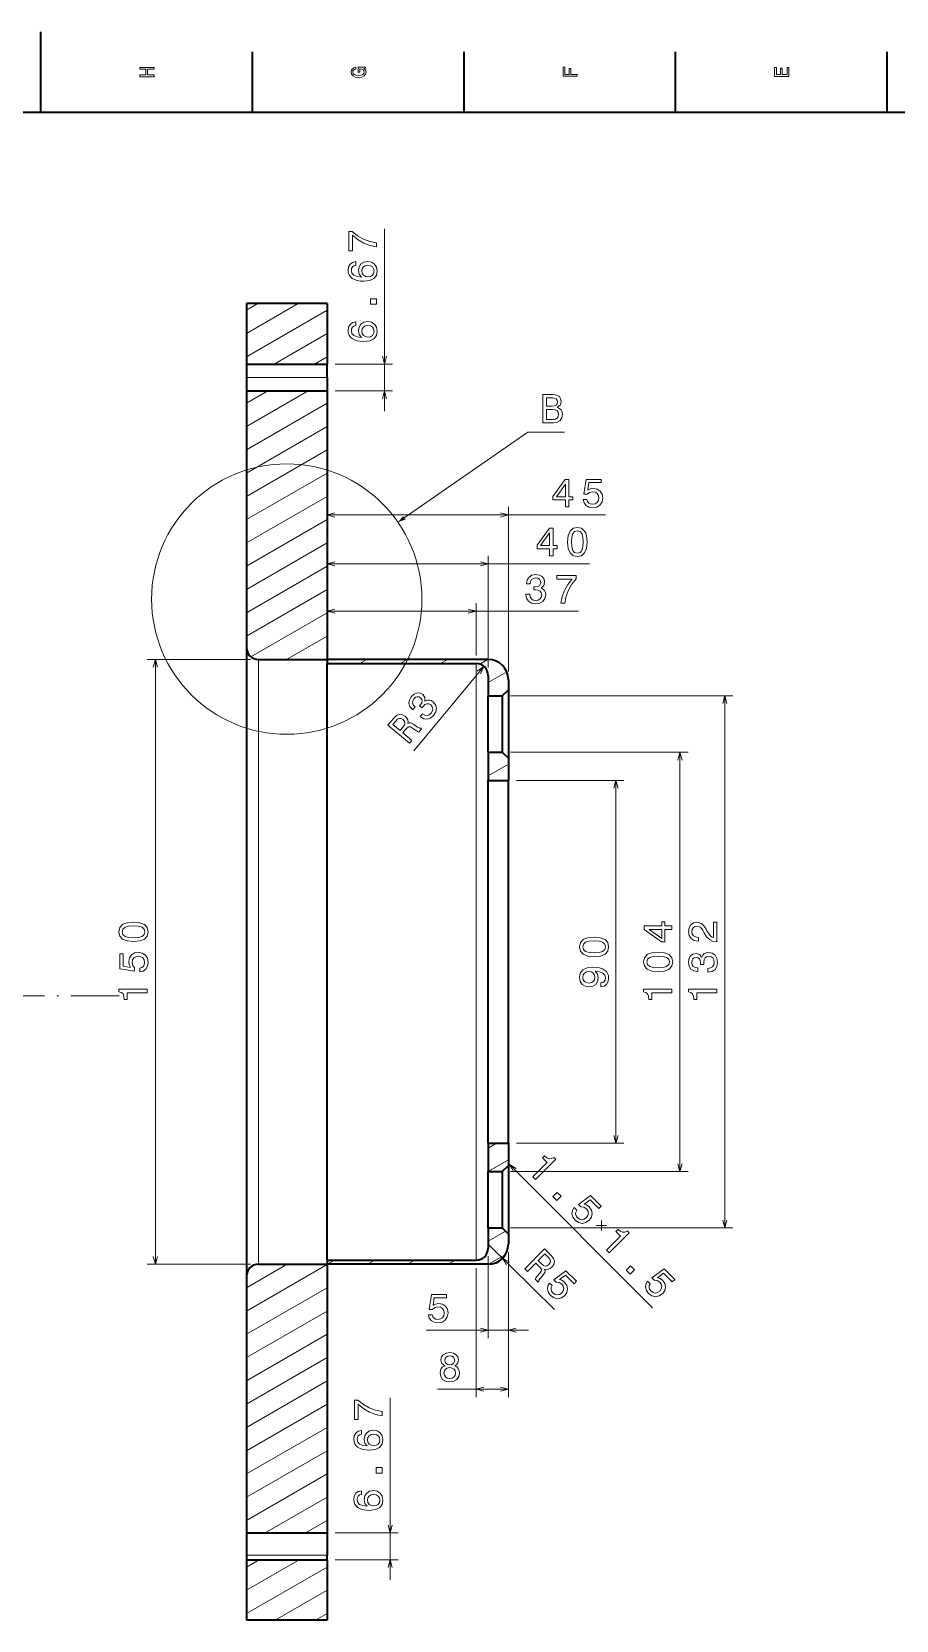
# Model space of a CAD drawing. Extents: x 0 to 841, y 0 to 594.
# Drawn here: x 418.2 to 632.8, y 200 to 594 of the extents above; entities that cross this region are included whole.
import ezdxf

# ---------------------------------------------------------------- set-up
doc = ezdxf.new("R2010")
doc.units = 0
doc.linetypes.add('DASHDOT', pattern=[18.5, 12, -3, 0.5, -3])

msp = doc.modelspace()

# ---------------------------------------------------------------- linework, layer by layer
at = {"color": 7, "lineweight": 35}
for p, q in [((420.5, 574), (420.5, 594)), ((821, 574), (20, 574)), ((491.5, 526.58), (471.5, 526.58)), ((471.5, 511.59), (491.5, 511.59)), ((471.5, 504.91), (471.5, 441.28)), ((471.5, 504.91), (491.5, 504.91)), ((491.5, 504.91), (491.5, 438.28)), ((471.5, 441.28), (471.5, 363.28)), ((531.5, 438.28), (491.5, 438.28)), ((491.5, 363.28), (491.5, 437.28)), ((491.5, 437.28), (528.5, 437.28)), ((531.5, 363.28), (531.5, 408.28)), ((536.5, 363.28), (536.5, 408.28)), ((471.5, 363.28), (471.5, 285.28)), ((491.5, 289.28), (491.5, 363.28)), ((531.5, 318.28), (531.5, 363.28)), ((536.5, 318.28), (536.5, 363.28)), ((491.5, 289.28), (528.5, 289.28)), ((531.5, 288.28), (491.5, 288.28)), ((491.5, 288.28), (491.5, 221.65)), ((471.5, 285.28), (471.5, 221.65)), ((471.5, 221.65), (491.5, 221.65)), ((471.5, 214.98), (491.5, 214.98)), ((491.5, 199.98), (471.5, 199.98))]:
    msp.add_line(p, q, dxfattribs=at)
at = {"color": 7, "lineweight": 35, "ltscale": 0.375}
for p, q in [((473, 574), (473, 589)), ((525.5, 574), (525.5, 589)), ((578, 574), (578, 589)), ((630.5, 574), (630.5, 589))]:
    msp.add_line(p, q, dxfattribs=at)
at = {"color": 7, "lineweight": 13}
for p, q in [((505.76, 499.91), (505.76, 545.08)), ((471.5, 513.39), (491.5, 524.94)), ((491.5, 508.28), (471.5, 508.28)), ((471.5, 490.3), (491.5, 501.85)), ((471.5, 484.53), (491.5, 496.07)), ((471.5, 478.75), (491.5, 490.3)), ((471.5, 472.98), (491.5, 484.53)), ((471.5, 467.2), (491.5, 478.75)), ((471.5, 461.43), (491.5, 472.98)), ((491.5, 440.28), (491.5, 476.14)), ((491.5, 474.14), (560.59, 474.14)), ((536.5, 435.28), (536.5, 476.14)), ((471.5, 455.66), (491.5, 467.2)), ((471.5, 449.88), (491.5, 461.43)), ((491.5, 440.28), (491.5, 464.02)), ((491.5, 462.02), (556.66, 462.02)), ((531.5, 436.28), (531.5, 464.02)), ((471.5, 444.11), (491.5, 455.66)), ((472.59, 438.97), (491.5, 449.88)), ((491.5, 450.29), (553.92, 450.29)), ((472.5, 438.28), (446.89, 438.28)), ((448.89, 288.28), (448.89, 438.28)), ((474.5, 438.28), (474.5, 363.28)), ((530.41, 436.59), (513, 415.62)), ((528.5, 437.28), (528.5, 363.28)), ((537, 429.28), (592.23, 429.28)), ((590.23, 297.28), (590.23, 429.28)), ((537, 415.28), (581.09, 415.28)), ((579.09, 311.28), (579.09, 415.28)), ((538.5, 408.28), (565.19, 408.28)), ((563.19, 318.28), (563.19, 408.28)), ((474.5, 363.28), (474.5, 288.28)), ((528.5, 363.28), (528.5, 289.28)), ((538.5, 318.28), (565.19, 318.28)), ((536.74, 313.02), (572.25, 277.5)), ((537, 311.28), (581.09, 311.28)), ((537, 297.28), (592.23, 297.28)), ((531.5, 293.28), (547.97, 277.02)), ((472.5, 288.28), (446.89, 288.28)), ((471.5, 276.68), (491.5, 288.23)), ((531.5, 290.28), (531.5, 269.94)), ((536.5, 291.28), (536.5, 255.32)), ((536.5, 291.28), (536.5, 269.94)), ((528.5, 287.28), (528.5, 255.32)), ((471.5, 270.91), (491.5, 282.45)), ((471.5, 265.13), (491.5, 276.68)), ((516.12, 271.94), (541.5, 271.94)), ((471.5, 259.36), (491.5, 270.91)), ((471.5, 253.59), (491.5, 265.13)), ((471.5, 247.81), (491.5, 259.36)), ((471.5, 242.04), (491.5, 253.59)), ((507.18, 209.98), (507.18, 255.14)), ((471.5, 236.26), (491.5, 247.81)), ((471.5, 230.49), (491.5, 242.04)), ((471.5, 224.72), (491.5, 236.26)), ((491.5, 216.09), (471.5, 216.09)), ((471.5, 201.62), (491.5, 213.17))]:
    msp.add_line(p, q, dxfattribs=at)
at = {"color": 7, "lineweight": 35, "ltscale": 0.374861}
for p, q in [((471.5, 526.58), (471.5, 511.59)), ((491.5, 526.58), (491.5, 511.59))]:
    msp.add_line(p, q, dxfattribs=at)
at = {"color": 7, "lineweight": 13, "ltscale": 0.370771}
msp.add_line((471.5, 519.17), (484.34, 526.58), dxfattribs=at)
at = {"color": 7, "lineweight": 13, "ltscale": 0.082096}
for p, q in [((471.5, 524.94), (474.34, 526.58)), ((488.65, 199.98), (491.5, 201.62))]:
    msp.add_line(p, q, dxfattribs=at)
at = {"color": 7, "lineweight": 13, "ltscale": 0.378952}
for p, q in [((478.37, 511.59), (491.5, 519.17)), ((471.5, 207.4), (484.62, 214.98))]:
    msp.add_line(p, q, dxfattribs=at)
at = {"color": 7, "lineweight": 13, "ltscale": 0.090277}
for p, q in [((488.37, 511.59), (491.5, 513.39)), ((471.5, 213.17), (474.62, 214.98))]:
    msp.add_line(p, q, dxfattribs=at)
at = {"color": 7, "lineweight": 35, "ltscale": 0.082587}
for p, q in [((471.5, 511.59), (471.5, 508.28)), ((491.5, 508.28), (491.5, 511.59))]:
    msp.add_line(p, q, dxfattribs=at)
at = {"color": 7, "lineweight": 13, "ltscale": 0.356686}
for p, q in [((493.5, 511.59), (507.76, 511.59)), ((493.5, 504.91), (507.76, 504.91))]:
    msp.add_line(p, q, dxfattribs=at)
at = {"color": 7, "lineweight": 35, "ltscale": 0.084238}
for p, q in [((471.5, 508.28), (471.5, 504.91)), ((491.5, 508.28), (491.5, 504.91))]:
    msp.add_line(p, q, dxfattribs=at)
at = {"color": 7, "lineweight": 13, "ltscale": 0.442097}
for p, q in [((471.5, 496.07), (486.81, 504.91)), ((476.18, 221.65), (491.5, 230.49))]:
    msp.add_line(p, q, dxfattribs=at)
at = {"color": 7, "lineweight": 13, "ltscale": 0.153422}
for p, q in [((471.5, 501.85), (476.81, 504.91)), ((486.18, 221.65), (491.5, 224.72))]:
    msp.add_line(p, q, dxfattribs=at)
at = {"color": 7, "lineweight": 13, "ltscale": 0.300274}
msp.add_line((491.5, 440.28), (491.5, 452.29), dxfattribs=at)
at = {"color": 7, "lineweight": 13, "ltscale": 0.325274}
msp.add_line((528.5, 439.28), (528.5, 452.29), dxfattribs=at)
at = {"color": 7, "lineweight": 13, "ltscale": 0.291452}
for p, q in [((481.4, 438.28), (491.5, 444.11)), ((471.5, 282.45), (481.59, 288.28))]:
    msp.add_line(p, q, dxfattribs=at)
at = {"color": 7, "lineweight": 35, "ltscale": 0.425}
for p, q in [((474.5, 438.28), (491.5, 438.28)), ((474.5, 288.28), (491.5, 288.28))]:
    msp.add_line(p, q, dxfattribs=at)
at = {"color": 7, "lineweight": 13, "ltscale": 0.002777}
msp.add_line((491.4, 438.28), (491.5, 438.34), dxfattribs=at)
at = {"color": 7, "lineweight": 35, "ltscale": 0.025}
for p, q in [((491.5, 438.28), (491.5, 437.28)), ((491.5, 289.28), (491.5, 288.28))]:
    msp.add_line(p, q, dxfattribs=at)
at = {"color": 7, "lineweight": 13, "ltscale": 0.05}
for p, q in [((499.67, 437.28), (501.4, 438.28)), ((509.67, 437.28), (511.4, 438.28)), ((519.67, 437.28), (521.4, 438.28)), ((491.59, 288.28), (493.32, 289.28)), ((501.59, 288.28), (503.32, 289.28)), ((511.59, 288.28), (513.32, 289.28)), ((521.59, 288.28), (523.32, 289.28))]:
    msp.add_line(p, q, dxfattribs=at)
at = {"color": 7, "lineweight": 13, "ltscale": 0.057247}
msp.add_line((529.42, 437.14), (531.4, 438.28), dxfattribs=at)
at = {"color": 7, "lineweight": 13, "ltscale": 0.132992}
msp.add_line((531.5, 432.56), (536.1, 435.22), dxfattribs=at)
at = {"color": 7, "lineweight": 35, "ltscale": 0.125}
for p, q in [((531.5, 434.28), (531.5, 429.28)), ((531.5, 408.28), (536.5, 408.28)), ((531.5, 318.28), (536.5, 318.28)), ((531.5, 297.28), (531.5, 292.28))]:
    msp.add_line(p, q, dxfattribs=at)
at = {"color": 7, "lineweight": 35, "ltscale": 0.053033}
for p, q in [((535, 429.28), (536.5, 430.78)), ((535, 415.28), (536.5, 413.78)), ((535, 311.28), (536.5, 312.78)), ((535, 297.28), (536.5, 295.78))]:
    msp.add_line(p, q, dxfattribs=at)
at = {"color": 7, "lineweight": 35, "ltscale": 0.0625}
for p, q in [((536.5, 433.28), (536.5, 430.78)), ((536.5, 295.78), (536.5, 293.28))]:
    msp.add_line(p, q, dxfattribs=at)
at = {"color": 7, "lineweight": 35, "ltscale": 0.2125}
for p, q in [((536.5, 430.78), (536.5, 422.28)), ((536.5, 422.28), (536.5, 413.78)), ((536.5, 312.78), (536.5, 304.28)), ((536.5, 304.28), (536.5, 295.78))]:
    msp.add_line(p, q, dxfattribs=at)
at = {"color": 7, "lineweight": 35, "ltscale": 0.175}
for p, q in [((531.5, 422.28), (531.5, 429.28)), ((535, 429.28), (535, 422.28)), ((531.5, 415.28), (531.5, 422.28)), ((535, 422.28), (535, 415.28)), ((531.5, 415.28), (531.5, 408.28)), ((531.5, 318.28), (531.5, 311.28)), ((531.5, 304.28), (531.5, 311.28)), ((535, 311.28), (535, 304.28)), ((531.5, 297.28), (531.5, 304.28)), ((535, 304.28), (535, 297.28))]:
    msp.add_line(p, q, dxfattribs=at)
at = {"color": 7, "lineweight": 35, "ltscale": 0.0875}
for p, q in [((531.5, 429.28), (535, 429.28)), ((531.5, 415.28), (535, 415.28)), ((531.5, 311.28), (535, 311.28)), ((531.5, 297.28), (535, 297.28))]:
    msp.add_line(p, q, dxfattribs=at)
at = {"color": 7, "lineweight": 13, "ltscale": 0.001924}
msp.add_line((531.5, 415.24), (531.56, 415.28), dxfattribs=at)
at = {"color": 7, "lineweight": 35, "ltscale": 0.1375}
for p, q in [((536.5, 413.78), (536.5, 408.28)), ((536.5, 318.28), (536.5, 312.78))]:
    msp.add_line(p, q, dxfattribs=at)
at = {"color": 7, "lineweight": 13, "ltscale": 0.144338}
for p, q in [((531.5, 409.47), (536.5, 412.36)), ((531.5, 311.32), (536.5, 314.21))]:
    msp.add_line(p, q, dxfattribs=at)
at = {"color": 7, "linetype": 'DASHDOT', "lineweight": 13}
msp.add_line((439.91, 354.85), (15.33, 354.85), dxfattribs=at)
at = {"color": 7, "lineweight": 13, "ltscale": 0.059402}
msp.add_line((531.5, 317.09), (533.55, 318.28), dxfattribs=at)
at = {"color": 7, "lineweight": 13, "ltscale": 0.12412}
msp.add_line((531.5, 294), (535.79, 296.48), dxfattribs=at)
at = {"color": 7, "lineweight": 13, "ltscale": 0.12065}
msp.add_line((531.6, 288.28), (535.77, 290.7), dxfattribs=at)
at = {"color": 7, "lineweight": 13, "ltscale": 0.439328}
msp.add_line((518.92, 257.32), (536.5, 257.32), dxfattribs=at)
at = {"color": 7, "lineweight": 35, "ltscale": 0.138932}
for p, q in [((471.5, 221.65), (471.5, 216.09)), ((491.5, 221.65), (491.5, 216.09))]:
    msp.add_line(p, q, dxfattribs=at)
at = {"color": 7, "lineweight": 13, "ltscale": 0.392078}
for p, q in [((493.5, 221.65), (509.18, 221.65)), ((493.5, 214.98), (509.18, 214.98))]:
    msp.add_line(p, q, dxfattribs=at)
at = {"color": 7, "lineweight": 35, "ltscale": 0.027893}
for p, q in [((471.5, 216.09), (471.5, 214.98)), ((491.5, 214.98), (491.5, 216.09))]:
    msp.add_line(p, q, dxfattribs=at)
at = {"color": 7, "lineweight": 35, "ltscale": 0.374862}
for p, q in [((471.5, 214.98), (471.5, 199.98)), ((491.5, 214.98), (491.5, 199.98))]:
    msp.add_line(p, q, dxfattribs=at)
at = {"color": 7, "lineweight": 13, "ltscale": 0.370772}
msp.add_line((478.65, 199.98), (491.5, 207.4), dxfattribs=at)
at = {"color": 7, "lineweight": 13}
for points in [[(448.58, 582.83), (448.58, 583.3), (446.94, 583.3), (446.94, 584.7), (448.58, 584.7), (448.58, 585.16), (445.08, 585.16), (445.08, 584.7), (446.51, 584.7), (446.51, 583.3), (445.08, 583.3), (445.08, 582.83)], [(500.61, 584.92), (501.08, 585.01), (501.08, 585.26), (499.19, 585.26), (499.19, 583.98), (499.62, 583.98), (499.62, 584.77), (499.65, 584.77), (500.11, 584.71), (500.46, 584.55), (500.67, 584.3), (500.75, 583.99), (500.65, 583.65), (500.38, 583.38), (499.93, 583.21), (499.32, 583.15), (498.71, 583.21), (498.26, 583.38), (497.99, 583.65), (497.89, 584.02), (497.94, 584.27), (498.08, 584.48), (498.32, 584.63), (498.64, 584.72), (498.64, 585.22), (498.15, 585.08), (497.79, 584.84), (497.57, 584.49), (497.49, 584.05), (497.61, 583.48), (497.98, 583.04), (498.56, 582.76), (499.33, 582.67), (500.11, 582.76), (500.69, 583.04), (501.06, 583.45), (501.18, 583.96), (501.14, 584.25), (501.04, 584.51), (500.86, 584.73)], [(553.58, 582.97), (553.58, 583.44), (551.97, 583.44), (551.97, 584.91), (551.56, 584.91), (551.56, 583.44), (550.51, 583.44), (550.51, 585.25), (550.08, 585.25), (550.08, 582.97)], [(606.08, 582.94), (606.08, 585.16), (605.66, 585.16), (605.66, 583.4), (604.47, 583.4), (604.47, 584.97), (604.06, 584.97), (604.06, 583.4), (603.01, 583.4), (603.01, 585.12), (602.58, 585.12), (602.58, 582.94)], [(503.76, 540.64), (503.76, 541.66), (502.1, 541.99), (500.55, 542.57), (499.1, 543.4), (497.75, 544.48), (496.91, 544.48), (496.91, 539.68), (497.83, 539.68), (497.83, 543.51), (499.19, 542.4), (500.62, 541.57), (502.13, 540.98)], [(498.65, 536.99), (497.83, 536.8), (497.23, 536.35), (496.84, 535.67), (496.71, 534.78), (496.78, 534.18), (496.97, 533.67), (497.29, 533.22), (497.73, 532.83), (498.29, 532.53), (498.96, 532.31), (499.76, 532.17), (500.66, 532.13), (502.09, 532.29), (503.13, 532.78), (503.75, 533.58), (503.96, 534.67), (503.78, 535.65), (503.31, 536.39), (502.56, 536.88), (501.61, 537.05), (500.66, 536.88), (499.92, 536.41), (499.46, 535.7), (499.29, 534.81), (499.5, 533.85), (500.07, 533.14), (498.96, 533.29), (498.16, 533.61), (497.69, 534.1), (497.53, 534.79), (497.61, 535.29), (497.82, 535.68), (498.17, 535.93), (498.65, 536.06)], [(501.62, 536.07), (502.26, 535.96), (502.74, 535.68), (503.07, 535.22), (503.17, 534.66), (503.07, 534.06), (502.75, 533.61), (502.27, 533.32), (501.63, 533.23), (501.01, 533.33), (500.53, 533.61), (500.23, 534.07), (500.12, 534.7), (500.23, 535.24), (500.52, 535.68), (501, 535.96)], [(503.76, 526.4), (503.76, 527.79), (502.26, 527.79), (502.26, 526.4)], [(498.65, 522.04), (497.83, 521.85), (497.23, 521.41), (496.84, 520.72), (496.71, 519.83), (496.78, 519.24), (496.97, 518.73), (497.29, 518.27), (497.73, 517.89), (498.29, 517.59), (498.96, 517.36), (499.76, 517.22), (500.66, 517.18), (502.09, 517.34), (503.13, 517.84), (503.75, 518.63), (503.96, 519.72), (503.78, 520.7), (503.31, 521.45), (502.56, 521.93), (501.61, 522.1), (500.66, 521.93), (499.92, 521.47), (499.46, 520.75), (499.29, 519.87), (499.5, 518.91), (500.07, 518.19), (498.96, 518.34), (498.16, 518.66), (497.69, 519.16), (497.53, 519.85), (497.61, 520.35), (497.82, 520.73), (498.17, 520.98), (498.65, 521.12)], [(501.62, 521.13), (502.26, 521.02), (502.74, 520.73), (503.07, 520.28), (503.17, 519.71), (503.07, 519.12), (502.75, 518.66), (502.27, 518.37), (501.63, 518.28), (501.01, 518.38), (500.53, 518.66), (500.23, 519.13), (500.12, 519.75), (500.23, 520.3), (500.52, 520.73), (501, 521.02)], [(548.65, 500.8), (549.36, 501.39), (549.54, 501.78), (549.6, 502.27), (549.47, 503.02), (549.07, 503.57), (548.44, 503.9), (547.55, 504.02), (545.06, 504.02), (545.06, 497.02), (547.69, 497.02), (548.63, 497.16), (549.33, 497.58), (549.76, 498.23), (549.91, 499.12), (549.82, 499.71), (549.58, 500.21), (549.19, 500.57)], [(547.36, 501.12), (545.99, 501.12), (545.99, 503.18), (547.44, 503.18), (547.99, 503.12), (548.37, 502.94), (548.6, 502.63), (548.68, 502.17), (548.59, 501.7), (548.35, 501.38), (547.94, 501.18)], [(547.58, 497.86), (545.99, 497.86), (545.99, 500.27), (547.49, 500.27), (548.13, 500.2), (548.58, 499.99), (548.85, 499.62), (548.94, 499.1), (548.85, 498.54), (548.6, 498.16), (548.18, 497.93)], [(550.64, 476.14), (551.54, 476.14), (551.54, 477.87), (552.54, 477.87), (552.54, 478.68), (551.54, 478.68), (551.54, 482.98), (550.63, 482.98), (547.56, 478.76), (547.56, 477.87), (550.64, 477.87)], [(548.41, 478.68), (550.64, 481.81), (550.64, 478.68)], [(555.05, 477.96), (555.27, 477.13), (555.77, 476.49), (556.49, 476.08), (557.42, 475.93), (558.44, 476.11), (559.24, 476.61), (559.74, 477.4), (559.93, 478.4), (559.76, 479.34), (559.28, 480.08), (558.52, 480.55), (557.54, 480.72), (556.79, 480.6), (556.2, 480.27), (556.48, 482.16), (559.55, 482.16), (559.55, 482.98), (555.81, 482.98), (555.25, 479.27), (556.06, 479.27), (556.65, 479.75), (557.39, 479.92), (558.04, 479.81), (558.53, 479.48), (558.84, 478.99), (558.96, 478.35), (558.84, 477.72), (558.52, 477.22), (558.03, 476.91), (557.39, 476.8), (556.86, 476.87), (556.44, 477.1), (556.14, 477.47), (555.99, 477.96)], [(546.71, 464.02), (547.62, 464.02), (547.62, 465.75), (548.62, 465.75), (548.62, 466.56), (547.62, 466.56), (547.62, 470.87), (546.7, 470.87), (543.63, 466.64), (543.63, 465.75), (546.71, 465.75)], [(544.48, 466.56), (546.71, 469.7), (546.71, 466.56)], [(551.2, 467.44), (551.35, 465.85), (551.82, 464.72), (552.58, 464.04), (553.63, 463.82), (554.67, 464.04), (555.42, 464.72), (555.89, 465.85), (556.05, 467.44), (555.89, 469.01), (555.7, 469.64), (555.42, 470.15), (554.67, 470.84), (553.63, 471.07), (552.58, 470.84), (551.82, 470.14), (551.35, 469.01)], [(552.17, 467.44), (552.25, 468.66), (552.5, 469.54), (552.95, 470.05), (553.63, 470.23), (554.29, 470.05), (554.75, 469.54), (555, 468.66), (555.08, 467.44), (555, 466.21), (554.75, 465.33), (554.29, 464.82), (553.63, 464.64), (552.95, 464.82), (552.5, 465.33), (552.25, 466.21)], [(540.87, 454.49), (540.87, 454.42), (541.03, 453.45), (541.51, 452.73), (542.25, 452.26), (543.24, 452.09), (544.29, 452.26), (545.08, 452.71), (545.58, 453.41), (545.76, 454.32), (545.68, 454.92), (545.46, 455.4), (545.1, 455.77), (544.61, 456.04), (545.27, 456.59), (545.5, 457.46), (545.35, 458.24), (544.92, 458.84), (544.21, 459.21), (543.24, 459.34), (542.33, 459.18), (541.64, 458.74), (541.18, 458.03), (541.03, 457.09), (541.03, 457.02), (541.93, 457.02), (542.01, 457.67), (542.27, 458.13), (542.7, 458.42), (543.29, 458.52), (543.82, 458.44), (544.2, 458.22), (544.43, 457.88), (544.52, 457.42), (544.43, 456.92), (544.19, 456.59), (543.77, 456.39), (543.19, 456.33), (542.8, 456.34), (542.8, 455.54), (543.29, 455.56), (543.93, 455.47), (544.4, 455.23), (544.68, 454.83), (544.78, 454.32), (544.67, 453.73), (544.38, 453.3), (543.92, 453.03), (543.3, 452.94), (542.67, 453.04), (542.2, 453.34), (541.91, 453.83), (541.8, 454.49)], [(549.48, 452.29), (550.5, 452.29), (550.83, 453.96), (551.42, 455.51), (552.25, 456.95), (553.33, 458.3), (553.33, 459.14), (548.52, 459.14), (548.52, 458.22), (552.36, 458.22), (551.25, 456.86), (550.41, 455.44), (549.83, 453.93)], [(514.6, 424.12), (514.66, 424.08), (515.51, 423.58), (516.37, 423.48), (517.2, 423.76), (517.96, 424.41), (518.5, 425.33), (518.66, 426.22), (518.44, 427.06), (517.86, 427.77), (517.35, 428.09), (516.84, 428.23), (516.32, 428.19), (515.8, 427.99), (515.8, 428.84), (515.28, 429.58), (514.58, 429.96), (513.84, 430.01), (513.1, 429.7), (512.38, 429.04), (511.93, 428.24), (511.83, 427.42), (512.08, 426.62), (512.7, 425.91), (512.76, 425.86), (513.33, 426.55), (512.89, 427.03), (512.7, 427.52), (512.75, 428.03), (513.05, 428.55), (513.45, 428.91), (513.86, 429.07), (514.27, 429.02), (514.68, 428.8), (515.01, 428.41), (515.11, 428.01), (514.99, 427.56), (514.67, 427.08), (514.41, 426.78), (515.03, 426.27), (515.33, 426.67), (515.8, 427.1), (516.29, 427.31), (516.77, 427.27), (517.24, 427.02), (517.61, 426.56), (517.76, 426.06), (517.67, 425.53), (517.35, 425), (516.87, 424.57), (516.34, 424.41), (515.78, 424.49), (515.2, 424.83)], [(511.97, 417.5), (512.56, 418.22), (510.29, 420.11), (510.9, 420.85), (511.38, 421.37), (511.77, 421.62), (512.18, 421.59), (512.7, 421.29), (513.43, 420.75), (513.93, 420.42), (514.28, 420.29), (514.95, 421.1), (514.81, 421.22), (514.44, 421.22), (513.99, 421.5), (513.07, 422.16), (512.32, 422.57), (511.97, 422.56), (511.59, 422.4), (511.65, 422.87), (511.56, 423.31), (511.34, 423.74), (510.96, 424.13), (510.22, 424.56), (509.47, 424.65), (508.75, 424.39), (508.07, 423.77), (506.58, 421.97)], [(508.57, 423.02), (509.01, 423.46), (509.43, 423.67), (509.88, 423.65), (510.36, 423.37), (510.75, 422.92), (510.84, 422.48), (510.69, 422.01), (510.32, 421.49), (509.63, 420.66), (507.84, 422.14)], [(443.47, 368.32), (445.05, 368.47), (446.18, 368.95), (446.87, 369.7), (447.09, 370.75), (446.87, 371.79), (446.18, 372.55), (445.05, 373.01), (443.47, 373.17), (441.9, 373.01), (441.27, 372.82), (440.76, 372.55), (440.07, 371.79), (439.84, 370.75), (440.07, 369.7), (440.77, 368.95), (441.9, 368.47)], [(443.47, 369.29), (442.25, 369.37), (441.37, 369.62), (440.86, 370.08), (440.68, 370.75), (440.86, 371.42), (441.37, 371.87), (442.25, 372.13), (443.47, 372.21), (444.7, 372.13), (445.58, 371.87), (446.09, 371.42), (446.26, 370.75), (446.09, 370.08), (445.58, 369.62), (444.7, 369.37)], [(577.09, 371.31), (577.09, 372.22), (575.35, 372.22), (575.35, 373.21), (574.55, 373.21), (574.55, 372.22), (570.24, 372.22), (570.24, 371.3), (574.47, 368.23), (575.35, 368.23), (575.35, 371.31)], [(574.55, 369.08), (571.41, 371.31), (574.55, 371.31)], [(588.23, 368.29), (588.23, 373.1), (587.37, 373.1), (587.37, 369.3), (586.89, 369.51), (586.5, 369.88), (585.78, 371), (585.48, 371.59), (585.05, 372.26), (584.54, 372.73), (583.95, 373), (583.27, 373.1), (582.42, 372.93), (581.76, 372.46), (581.33, 371.73), (581.18, 370.79), (581.35, 369.83), (581.83, 369.09), (582.59, 368.62), (583.58, 368.45), (583.72, 368.45), (583.72, 369.37), (583.64, 369.37), (582.96, 369.46), (582.45, 369.73), (582.13, 370.17), (582.02, 370.74), (582.12, 371.33), (582.37, 371.76), (582.77, 372.04), (583.26, 372.15), (583.72, 372.07), (584.12, 371.88), (584.46, 371.56), (584.76, 371.12), (585.09, 370.52), (585.71, 369.53), (586.38, 368.84), (587.18, 368.42), (588.2, 368.29)], [(557.77, 364.59), (559.36, 364.74), (560.49, 365.21), (561.17, 365.97), (561.39, 367.02), (561.17, 368.06), (560.49, 368.81), (559.36, 369.28), (557.77, 369.44), (556.2, 369.28), (555.57, 369.09), (555.06, 368.81), (554.37, 368.06), (554.14, 367.02), (554.37, 365.97), (555.07, 365.21), (556.2, 364.74)], [(557.77, 365.56), (556.55, 365.64), (555.67, 365.89), (555.16, 366.34), (554.98, 367.02), (555.16, 367.68), (555.67, 368.14), (556.55, 368.39), (557.77, 368.47), (559, 368.39), (559.88, 368.14), (560.4, 367.68), (560.57, 367.02), (560.4, 366.34), (559.88, 365.89), (559, 365.64)], [(445.06, 360.78), (445.89, 361), (446.54, 361.5), (446.94, 362.22), (447.09, 363.15), (446.91, 364.17), (446.42, 364.97), (445.63, 365.47), (444.62, 365.66), (443.68, 365.49), (442.95, 365.01), (442.47, 364.25), (442.3, 363.27), (442.42, 362.52), (442.75, 361.93), (440.87, 362.21), (440.87, 365.28), (440.04, 365.28), (440.04, 361.54), (443.75, 360.98), (443.75, 361.79), (443.28, 362.37), (443.11, 363.12), (443.22, 363.77), (443.54, 364.26), (444.04, 364.57), (444.67, 364.68), (445.31, 364.57), (445.8, 364.25), (446.11, 363.76), (446.22, 363.12), (446.15, 362.59), (445.92, 362.17), (445.56, 361.87), (445.06, 361.72)], [(573.67, 360.85), (575.25, 361), (576.38, 361.48), (577.07, 362.23), (577.29, 363.28), (577.07, 364.32), (576.38, 365.08), (575.25, 365.54), (573.67, 365.7), (572.09, 365.54), (571.47, 365.35), (570.96, 365.08), (570.27, 364.32), (570.04, 363.28), (570.27, 362.23), (570.97, 361.48), (572.09, 361)], [(573.67, 361.82), (572.45, 361.9), (571.57, 362.15), (571.06, 362.61), (570.87, 363.28), (571.06, 363.95), (571.57, 364.4), (572.45, 364.65), (573.67, 364.73), (574.9, 364.65), (575.78, 364.4), (576.29, 363.95), (576.46, 363.28), (576.29, 362.61), (575.78, 362.15), (574.9, 361.9)], [(586.03, 360.74), (586.11, 360.74), (587.07, 360.9), (587.8, 361.38), (588.26, 362.12), (588.44, 363.11), (588.26, 364.16), (587.82, 364.95), (587.11, 365.45), (586.21, 365.63), (585.61, 365.55), (585.13, 365.33), (584.75, 364.97), (584.48, 364.48), (583.94, 365.14), (583.07, 365.37), (582.28, 365.22), (581.69, 364.78), (581.31, 364.08), (581.18, 363.11), (581.34, 362.2), (581.79, 361.51), (582.49, 361.05), (583.43, 360.9), (583.5, 360.9), (583.5, 361.8), (582.86, 361.88), (582.39, 362.14), (582.11, 362.57), (582.01, 363.16), (582.09, 363.69), (582.3, 364.07), (582.65, 364.3), (583.11, 364.39), (583.6, 364.3), (583.94, 364.06), (584.14, 363.63), (584.2, 363.06), (584.19, 362.67), (584.99, 362.67), (584.97, 363.16), (585.06, 363.8), (585.3, 364.27), (585.69, 364.55), (586.21, 364.65), (586.79, 364.54), (587.22, 364.25), (587.5, 363.79), (587.59, 363.17), (587.49, 362.54), (587.18, 362.07), (586.7, 361.78), (586.03, 361.67)], [(559.46, 357.12), (560.25, 357.28), (560.87, 357.71), (561.25, 358.4), (561.39, 359.3), (561.32, 359.9), (561.14, 360.43), (560.83, 360.89), (560.39, 361.27), (559.83, 361.57), (559.14, 361.79), (558.36, 361.93), (557.45, 361.98), (556.03, 361.8), (554.99, 361.31), (554.36, 360.52), (554.14, 359.44), (554.32, 358.46), (554.81, 357.71), (555.55, 357.23), (556.49, 357.06), (557.46, 357.23), (558.2, 357.7), (558.66, 358.41), (558.81, 359.3), (558.62, 360.25), (558.03, 360.97), (559.15, 360.81), (559.95, 360.48), (560.43, 359.99), (560.58, 359.31), (560.51, 358.79), (560.28, 358.41), (559.93, 358.15), (559.46, 358.05)], [(556.48, 358.04), (555.86, 358.14), (555.36, 358.43), (555.05, 358.87), (554.94, 359.44), (555.05, 360.04), (555.36, 360.49), (555.85, 360.78), (556.47, 360.89), (557.11, 360.78), (557.58, 360.49), (557.87, 360.03), (557.97, 359.41), (557.87, 358.86), (557.58, 358.43), (557.12, 358.14)], [(446.89, 355.63), (446.89, 356.55), (439.84, 356.55), (439.84, 355.86), (440.45, 355.68), (440.87, 355.32), (441.11, 354.76), (441.19, 353.99), (441.91, 353.99), (441.91, 355.63)], [(577.09, 355.63), (577.09, 356.55), (570.04, 356.55), (570.04, 355.86), (570.65, 355.68), (571.07, 355.32), (571.31, 354.76), (571.39, 353.99), (572.1, 353.99), (572.1, 355.63)], [(588.23, 355.63), (588.23, 356.55), (581.18, 356.55), (581.18, 355.86), (581.8, 355.68), (582.21, 355.32), (582.45, 354.76), (582.53, 353.99), (583.25, 353.99), (583.25, 355.63)], [(542.61, 309.98), (543.26, 309.33), (548.24, 314.31), (547.76, 314.8), (547.19, 314.49), (546.64, 314.46), (546.08, 314.68), (545.48, 315.16), (544.98, 314.66), (546.13, 313.5)], [(547.53, 305.06), (548.51, 304.07), (549.57, 305.14), (548.59, 306.12)], [(552.83, 302.34), (552.4, 301.6), (552.29, 300.79), (552.52, 300), (553.07, 299.23), (553.92, 298.64), (554.83, 298.43), (555.74, 298.63), (556.59, 299.2), (557.13, 299.99), (557.31, 300.85), (557.11, 301.72), (556.54, 302.54), (555.92, 302.98), (555.27, 303.16), (556.8, 304.3), (558.97, 302.13), (559.56, 302.71), (556.91, 305.36), (553.89, 303.13), (554.47, 302.56), (555.21, 302.48), (555.86, 302.07), (556.24, 301.54), (556.36, 300.96), (556.23, 300.39), (555.86, 299.86), (555.34, 299.49), (554.76, 299.37), (554.19, 299.5), (553.66, 299.87), (553.33, 300.3), (553.2, 300.75), (553.25, 301.22), (553.49, 301.68)], [(560.83, 291.76), (561.48, 291.11), (566.46, 296.1), (565.98, 296.58), (565.41, 296.27), (564.86, 296.24), (564.3, 296.46), (563.7, 296.94), (563.19, 296.44), (564.35, 295.28)], [(540.58, 287.13), (541.24, 286.47), (543.32, 288.57), (544, 287.9), (544.48, 287.38), (544.7, 286.97), (544.64, 286.56), (544.29, 286.07), (543.69, 285.38), (543.32, 284.92), (543.15, 284.58), (543.91, 283.84), (544.04, 283.97), (544.07, 284.34), (544.39, 284.77), (545.13, 285.62), (545.6, 286.34), (545.61, 286.69), (545.49, 287.08), (545.96, 286.98), (546.4, 287.03), (546.85, 287.22), (547.26, 287.55), (547.76, 288.26), (547.92, 288.99), (547.71, 289.73), (547.16, 290.46), (545.49, 292.11)], [(546.37, 290.04), (546.77, 289.56), (546.94, 289.12), (546.89, 288.68), (546.56, 288.22), (546.08, 287.87), (545.64, 287.82), (545.18, 288.01), (544.69, 288.42), (543.92, 289.18), (545.56, 290.84)], [(565.75, 286.84), (566.73, 285.85), (567.79, 286.92), (566.81, 287.9)], [(546.71, 283.63), (546.29, 282.89), (546.19, 282.08), (546.42, 281.29), (546.97, 280.53), (547.83, 279.94), (548.74, 279.73), (549.65, 279.94), (550.5, 280.52), (551.04, 281.31), (551.21, 282.17), (551, 283.04), (550.43, 283.85), (549.8, 284.3), (549.15, 284.47), (550.68, 285.61), (552.86, 283.46), (553.44, 284.05), (550.78, 286.68), (547.78, 284.43), (548.35, 283.86), (549.1, 283.79), (549.75, 283.38), (550.13, 282.85), (550.26, 282.27), (550.13, 281.7), (549.77, 281.17), (549.24, 280.8), (548.66, 280.67), (548.09, 280.8), (547.56, 281.16), (547.23, 281.59), (547.1, 282.05), (547.14, 282.52), (547.38, 282.98)], [(571.04, 284.12), (570.62, 283.38), (570.51, 282.58), (570.74, 281.78), (571.29, 281.01), (572.14, 280.42), (573.05, 280.21), (573.96, 280.41), (574.81, 280.99), (575.35, 281.77), (575.53, 282.63), (575.33, 283.5), (574.76, 284.32), (574.14, 284.77), (573.49, 284.94), (575.02, 286.08), (577.19, 283.91), (577.78, 284.49), (575.13, 287.14), (572.11, 284.91), (572.68, 284.34), (573.43, 284.26), (574.08, 283.85), (574.46, 283.32), (574.58, 282.74), (574.45, 282.17), (574.08, 281.64), (573.55, 281.27), (572.98, 281.15), (572.41, 281.28), (571.88, 281.65), (571.55, 282.08), (571.42, 282.53), (571.47, 283), (571.71, 283.46)], [(516.66, 275.77), (516.88, 274.94), (517.37, 274.29), (518.1, 273.89), (519.03, 273.74), (520.05, 273.92), (520.84, 274.42), (521.35, 275.2), (521.54, 276.21), (521.37, 277.15), (520.88, 277.88), (520.13, 278.36), (519.15, 278.53), (518.39, 278.41), (517.81, 278.08), (518.09, 279.96), (521.16, 279.96), (521.16, 280.79), (517.41, 280.79), (516.86, 277.08), (517.67, 277.08), (518.25, 277.55), (519, 277.72), (519.64, 277.61), (520.14, 277.29), (520.45, 276.8), (520.56, 276.16), (520.45, 275.52), (520.13, 275.03), (519.63, 274.72), (519, 274.61), (518.46, 274.68), (518.05, 274.91), (517.75, 275.27), (517.6, 275.77)], [(520.71, 263.09), (520.19, 262.81), (519.84, 262.41), (519.62, 261.92), (519.55, 261.32), (519.71, 260.43), (520.17, 259.73), (520.93, 259.29), (521.96, 259.12), (522.98, 259.29), (523.73, 259.73), (524.2, 260.43), (524.37, 261.32), (524.29, 261.92), (524.08, 262.41), (523.71, 262.81), (523.21, 263.09), (523.61, 263.33), (523.89, 263.66), (524.07, 264.07), (524.13, 264.56), (523.97, 265.28), (523.54, 265.85), (522.86, 266.23), (521.96, 266.37), (521.05, 266.23), (520.36, 265.85), (519.93, 265.28), (519.78, 264.56), (519.83, 264.07), (520, 263.66)], [(520.74, 264.48), (520.82, 264.93), (521.06, 265.27), (521.44, 265.48), (521.96, 265.56), (522.46, 265.48), (522.85, 265.27), (523.09, 264.93), (523.18, 264.48), (523.09, 264.03), (522.85, 263.67), (522.46, 263.44), (521.96, 263.37), (521.44, 263.45), (521.06, 263.67), (520.82, 264.03)], [(520.52, 261.34), (520.61, 261.88), (520.9, 262.28), (521.35, 262.54), (521.96, 262.64), (522.55, 262.54), (523.01, 262.28), (523.3, 261.88), (523.4, 261.34), (523.3, 260.77), (523.01, 260.34), (522.55, 260.05), (521.96, 259.96), (521.35, 260.05), (520.9, 260.34), (520.61, 260.77)], [(505.18, 250.7), (505.18, 251.72), (503.51, 252.05), (501.96, 252.64), (500.52, 253.46), (499.17, 254.54), (498.33, 254.54), (498.33, 249.74), (499.25, 249.74), (499.25, 253.57), (500.61, 252.46), (502.03, 251.63), (503.54, 251.04)], [(500.06, 247.05), (499.25, 246.86), (498.64, 246.41), (498.26, 245.73), (498.13, 244.84), (498.2, 244.25), (498.39, 243.73), (498.7, 243.28), (499.15, 242.89), (499.7, 242.59), (500.38, 242.37), (501.17, 242.23), (502.07, 242.19), (503.5, 242.35), (504.54, 242.84), (505.17, 243.64), (505.38, 244.73), (505.2, 245.71), (504.72, 246.45), (503.98, 246.94), (503.03, 247.11), (502.07, 246.94), (501.34, 246.48), (500.87, 245.76), (500.71, 244.87), (500.91, 243.91), (501.49, 243.2), (500.38, 243.35), (499.58, 243.67), (499.11, 244.17), (498.94, 244.85), (499.03, 245.36), (499.24, 245.74), (499.59, 245.99), (500.06, 246.12)], [(503.04, 246.13), (503.68, 246.02), (504.16, 245.74), (504.48, 245.28), (504.58, 244.72), (504.48, 244.12), (504.17, 243.67), (503.69, 243.38), (503.05, 243.29), (502.42, 243.39), (501.95, 243.67), (501.65, 244.13), (501.54, 244.76), (501.65, 245.31), (501.94, 245.74), (502.41, 246.02)], [(505.18, 236.46), (505.18, 237.85), (503.68, 237.85), (503.68, 236.46)], [(500.06, 232.11), (499.25, 231.91), (498.64, 231.47), (498.26, 230.78), (498.13, 229.9), (498.2, 229.3), (498.39, 228.79), (498.7, 228.33), (499.15, 227.95), (499.7, 227.65), (500.38, 227.43), (501.17, 227.28), (502.07, 227.24), (503.5, 227.41), (504.54, 227.9), (505.17, 228.7), (505.38, 229.79), (505.2, 230.76), (504.72, 231.51), (503.98, 231.99), (503.03, 232.17), (502.07, 231.99), (501.34, 231.53), (500.87, 230.81), (500.71, 229.93), (500.91, 228.97), (501.49, 228.25), (500.38, 228.4), (499.58, 228.73), (499.11, 229.22), (498.94, 229.91), (499.03, 230.41), (499.24, 230.79), (499.59, 231.05), (500.06, 231.18)], [(503.04, 231.19), (503.68, 231.08), (504.16, 230.79), (504.48, 230.34), (504.58, 229.78), (504.48, 229.18), (504.17, 228.73), (503.69, 228.43), (503.05, 228.34), (502.42, 228.44), (501.95, 228.73), (501.65, 229.19), (501.54, 229.82), (501.65, 230.36), (501.94, 230.79), (502.41, 231.08)]]:
    msp.add_lwpolyline(points, close=True, dxfattribs=at)
for points in [[(505.24, 513.52), (505.76, 511.59), (506.28, 513.52)], [(506.28, 502.98), (505.76, 504.91), (505.24, 502.98)], [(510.68, 473.45), (541.35, 494.64), (550.43, 494.64)], [(493.43, 474.65), (491.5, 474.14), (493.43, 473.62)], [(534.56, 473.62), (536.5, 474.14), (534.56, 474.65)], [(493.43, 462.54), (491.5, 462.02), (493.43, 461.5)], [(529.56, 461.5), (531.5, 462.02), (529.56, 462.54)], [(493.43, 450.81), (491.5, 450.29), (493.43, 449.77)], [(526.56, 449.77), (528.5, 450.29), (526.56, 450.81)], [(449.41, 436.35), (448.89, 438.28), (448.37, 436.35)], [(529.58, 434.77), (530.41, 436.59), (528.78, 435.43)], [(590.75, 427.35), (590.23, 429.28), (589.72, 427.35)], [(579.61, 413.35), (579.09, 415.28), (578.57, 413.35)], [(563.71, 406.35), (563.19, 408.28), (562.67, 406.35)], [(562.67, 320.21), (563.19, 318.28), (563.71, 320.21)], [(538.47, 312.02), (536.74, 313.02), (537.74, 311.29)], [(578.57, 313.21), (579.09, 311.28), (579.61, 313.21)], [(558.37, 297.93), (560.84, 297.93)], [(559.6, 299.17), (559.6, 296.69)], [(589.72, 299.21), (590.23, 297.28), (590.75, 299.21)], [(448.37, 290.21), (448.89, 288.28), (449.41, 290.21)], [(536.79, 288.78), (535.05, 289.77), (536.06, 288.04)], [(529.56, 271.42), (531.5, 271.94), (529.56, 272.46)], [(538.43, 272.46), (536.5, 271.94), (538.43, 271.42)], [(530.43, 257.83), (528.5, 257.32), (530.43, 256.8)], [(534.56, 256.8), (536.5, 257.32), (534.56, 257.83)], [(506.66, 223.58), (507.18, 221.65), (507.7, 223.58)], [(507.7, 213.04), (507.18, 214.98), (506.66, 213.04)]]:
    msp.add_lwpolyline(points, dxfattribs=at)
msp.add_circle((481.5, 453.28), 33.54, dxfattribs=at)
at = {"color": 7, "lineweight": 35}
for centre, radius, start, end in [((474.5, 441.28), 3, 180, 270), ((531.5, 433.28), 5, 0, 90), ((528.5, 434.28), 3, 360, 90), ((528.5, 292.28), 3, 270, 0), ((531.5, 293.28), 5, 270, 360), ((474.5, 285.28), 3, 90, 180)]:
    msp.add_arc(centre, radius, start, end, dxfattribs=at)
at = {"color": 7, "lineweight": 13}
msp.add_solid([(510.39, 473.87), (509.09, 472.35), (510.97, 473.02)], dxfattribs=at)

doc.saveas('drawing.dxf')
